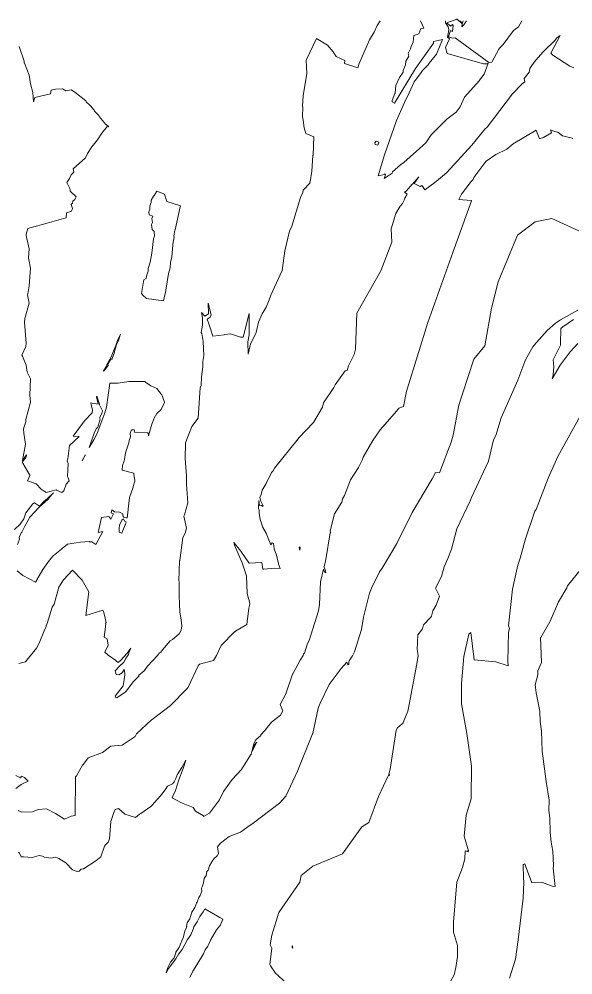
# Model space of a CAD drawing. Header units: metres. Extents: x 808092 to 809616, y 9156899 to 9158040.
# Drawn here: x 808380.4 to 808576.5, y 9157701.1 to 9158039.6 of the extents above; entities that cross this region are included whole.
import ezdxf

# ---------------------------------------------------------------- set-up
doc = ezdxf.new("R2010")
doc.units = ezdxf.units.M
doc.layers.add('C-TOPO-MAJR', color=9, linetype='Continuous')

msp = doc.modelspace()

# ---------------------------------------------------------------- linework, layer by layer
at = {"layer": 'C-TOPO-MAJR', "color": 9, "linetype": 'Continuous', "lineweight": 5}
for points, elevation in [([(808538.79, 9158039), (808537.81, 9158037.49), (808537.12, 9158036.89), (808537.23, 9158037.86), (808535.49, 9158039.53), (808535.27, 9158039.39), (808535.38, 9158039.57), (808531.85, 9158038.27), (808533.15, 9158037.07), (808533.83, 9158037.66), (808534.06, 9158037.3), (808533.84, 9158035.21), (808533.16, 9158035.57), (808532.37, 9158033.24), (808533.89, 9158032.8), (808534.76, 9158032.96), (808546.64, 9158024.18), (808547.72, 9158024.32), (808550.28, 9158028.97), (808550.61, 9158029.4), (808551.79, 9158030.52), (808555.41, 9158035.52), (808557.18, 9158036.83), (808558.44, 9158039)], 2790), ([(808508.21, 9158039), (808507.17, 9158037.25), (808506.05, 9158034.89), (808504.43, 9158032.24), (808500.8, 9158023.88), (808500.31, 9158022.35), (808495.54, 9158023.85), (808495.66, 9158024.88), (808492.63, 9158026.38), (808491.62, 9158027.95), (808489.54, 9158030.38), (808485.67, 9158032.72), (808482.09, 9158025.23), (808482.04, 9158025.04), (808482.21, 9158020.27), (808480.99, 9158012.39), (808480.72, 9158008.74), (808480.81, 9158008.36), (808480.66, 9158005.1), (808480.97, 9158003.75), (808481.34, 9158001.12), (808481.85, 9157999.03), (808484.74, 9157997.89), (808484.45, 9157991.44), (808484.43, 9157991.26), (808484.03, 9157985.69), (808483.4, 9157982), (808483.3, 9157981.8), (808483.29, 9157981.47), (808480.92, 9157978.98), (808480.87, 9157978.15), (808480.02, 9157976.37), (808476.92, 9157966.29), (808476.14, 9157964.42), (808474.48, 9157957.54), (808473.5, 9157950.54), (808469.54, 9157941.8), (808469.32, 9157941.07), (808468.62, 9157939.55), (808467.86, 9157937.51), (808466.39, 9157935.17), (808465.15, 9157932.29), (808464.26, 9157928.65), (808462.25, 9157924.44), (808461.5, 9157920.91), (808461.38, 9157925.29), (808461.86, 9157927.79), (808461.77, 9157930.03), (808461.83, 9157935.29), (808459.75, 9157926.89), (808458.76, 9157926.99), (808455.97, 9157927.91), (808455.27, 9157928.08), (808453.26, 9157927.85), (808452.95, 9157927.75), (808448.98, 9157927.24), (808447.76, 9157931), (808447.49, 9157931.61), (808446.94, 9157933.28), (808447.97, 9157934.04), (808448.32, 9157934.88), (808447.28, 9157939.01), (808447.37, 9157935.22), (808446.08, 9157934.42), (808444.97, 9157935.72), (808445.28, 9157933.8), (808445.33, 9157931.19), (808444.82, 9157928.62), (808445.02, 9157928.19), (808445.56, 9157925.39), (808445.73, 9157920.43), (808445.45, 9157918.35), (808445.45, 9157916.38), (808444.92, 9157912.88), (808444.86, 9157909.8), (808444.49, 9157908.97), (808443.79, 9157898.29), (808441.49, 9157895.31), (808441.48, 9157895.31), (808439.31, 9157889.52), (808439.12, 9157883.97), (808439.65, 9157877.85), (808439.64, 9157874.89), (808440.13, 9157868.24), (808438.92, 9157864.01), (808438.66, 9157863.55), (808439.6, 9157859.34), (808439.13, 9157857.56), (808438.37, 9157856.04), (808437.22, 9157847.86), (808437.2, 9157847.75), (808437.21, 9157847.71), (808436.93, 9157840.7), (808437, 9157840.47), (808437.02, 9157835.04), (808437.19, 9157832.86), (808437.13, 9157831.96), (808437.27, 9157830.12), (808437.24, 9157829.54), (808437.62, 9157827.68), (808437.95, 9157824.69), (808437.73, 9157823.17), (808436.98, 9157821.89), (808434.65, 9157819.87), (808433.82, 9157819.41), (808431.1, 9157816.2), (808430.51, 9157815.36), (808430.04, 9157815.13), (808429.36, 9157814.16), (808425.78, 9157810.42), (808424.68, 9157808.8), (808422.67, 9157807.16), (808422.89, 9157807.05), (808420.88, 9157805.03), (808418.32, 9157801.58), (808417.8, 9157801.16), (808415.4, 9157799.6), (808415.02, 9157799.2), (808414.41, 9157799.44), (808414.44, 9157799.68), (808414.35, 9157799.81), (808417.21, 9157803.45), (808417.48, 9157804.89), (808417.74, 9157807.39), (808417.83, 9157807.93), (808417.58, 9157809.24), (808416.84, 9157808.02), (808415.64, 9157807.35), (808414.72, 9157807.46), (808414.4, 9157808.75), (808415.74, 9157810.33), (808417.4, 9157811.88), (808418.25, 9157813.38), (808419.08, 9157814.54), (808419.19, 9157815.18), (808419.95, 9157816.8), (808418.66, 9157815.07), (808416.33, 9157812.57), (808415.4, 9157811.78), (808414.88, 9157812.18), (808414.62, 9157812.41), (808411.95, 9157814.36), (808410.76, 9157815.4), (808411.84, 9157817.93), (808411.49, 9157820.13), (808410.51, 9157820.75), (808411.09, 9157825.3), (808410.97, 9157825.49), (808411.2, 9157825.91), (808410.4, 9157829.5), (808410.29, 9157829.83), (808410.02, 9157830.29), (808403.97, 9157828.41), (808405, 9157836.73), (808402.63, 9157840.91), (808399.24, 9157844.44), (808396.05, 9157840.95), (808394.46, 9157838.47), (808392.74, 9157832.37), (808392.03, 9157831.34), (808390.34, 9157825.57), (808389.96, 9157824.68), (808389.91, 9157824.34), (808389.5, 9157823.52), (808387.49, 9157818.55), (808386.51, 9157816.84), (808382.62, 9157811.95), (808380.25, 9157811.35)], 2790), ([(808522.46, 9158039), (808523.63, 9158036.42), (808522.67, 9158036.3), (808521.92, 9158034.39), (808520.18, 9158033.71), (808519.93, 9158031.46), (808519.21, 9158029.91), (808519.01, 9158029.07), (808518.13, 9158027.39), (808518.33, 9158026.42), (808517.28, 9158024.65), (808517.18, 9158023.32), (808516.37, 9158021.32), (808516.35, 9158020.82), (808515.09, 9158018.95), (808513.81, 9158016.03), (808513.49, 9158013.36), (808513.41, 9158013.25), (808512.47, 9158010.76), (808512.42, 9158010.71), (808512.47, 9158010.26), (808513.35, 9158009.8), (808520.77, 9158022.11), (808527.13, 9158031.08), (808527.09, 9158031.68), (808530.24, 9158032.39), (808528.2, 9158027.15), (808525.56, 9158023.92), (808525.2, 9158023.4), (808523.23, 9158021.35), (808522.55, 9158020.33), (808520.6, 9158017.81), (808520.28, 9158017.31), (808517.94, 9158012.21), (808517.35, 9158011.15), (808513.98, 9158003.68), (808509.7, 9157991.46), (808507.46, 9157984.12), (808509.8, 9157984.56), (808509.92, 9157984.87), (808510.1, 9157984.47), (808509.61, 9157983.08), (808512.43, 9157984.96), (808512.55, 9157985.43), (808515.37, 9157988), (808516.58, 9157988.79), (808524.39, 9157995.74), (808526.29, 9157998.6), (808531.82, 9158004.15), (808535.09, 9158006.59), (808536.59, 9158008.45), (808537.95, 9158011.64), (808538.14, 9158011.95), (808543.27, 9158017.67), (808543.77, 9158018.46), (808545.02, 9158020.06), (808546.52, 9158023.98), (808546.28, 9158023.68), (808544.78, 9158023.76), (808532, 9158027.35), (808531.33, 9158029.56), (808532.82, 9158032.58), (808532.02, 9158033.21), (808532.51, 9158035.8), (808532.26, 9158036.83), (808531.35, 9158038.22), (808531.31, 9158039)], 2790), ([(808536.42, 9158039), (808537.43, 9158038.19), (808537.55, 9158038.62), (808537.6, 9158039)], 2790), ([(808576.78, 9158022.3), (808575.44, 9158022.96), (808569.33, 9158026.76), (808568.62, 9158027.45), (808571.95, 9158033.78), (808570.61, 9158032.78), (808570.24, 9158032.14), (808565.93, 9158028.04), (808563.35, 9158025.08), (808562.18, 9158023.53), (808561.24, 9158022.08), (808560.93, 9158020.8), (808559.24, 9158018.54), (808559.39, 9158017.34), (808558.34, 9158016.58), (808555.12, 9158013.16), (808546.1, 9158001.28), (808545.31, 9158000.55), (808540.67, 9157994.93), (808531.87, 9157985.29), (808528.04, 9157982.1), (808527.74, 9157981.88), (808527.67, 9157981.79), (808527.55, 9157981.73), (808524, 9157979.14), (808523.25, 9157980.47), (808522.92, 9157980.62), (808522.35, 9157980.25), (808520.24, 9157981.41), (808521.89, 9157983.71), (808519.61, 9157981.14), (808519.53, 9157981.1), (808517.44, 9157978.65), (808516.89, 9157978.28), (808517.73, 9157977.56), (808516.9, 9157976.16), (808516.75, 9157975.44), (808516.09, 9157974.27), (808515.33, 9157973.36), (808513.8, 9157970.72), (808512.12, 9157965.35), (808512.4, 9157960.57), (808508.48, 9157950.47), (808500.01, 9157935.48), (808499.52, 9157922.72), (808499.03, 9157920.75), (808496.97, 9157916.78), (808496.51, 9157915.17), (808495.88, 9157915.02), (808492.23, 9157910.02), (808491.84, 9157909.07), (808488.15, 9157903.74), (808487.77, 9157902.2), (808484.66, 9157896.72), (808479.41, 9157891.26), (808479.21, 9157890.88), (808470.8, 9157880.6), (808470.19, 9157879.45), (808469.76, 9157878.97), (808467.87, 9157875.12), (808466.44, 9157872.73), (808466.06, 9157871.18), (808465.64, 9157870.17), (808465.92, 9157868.86), (808466.82, 9157867.23), (808466.69, 9157867.03), (808466.36, 9157867.33), (808466.2, 9157867.41), (808466.08, 9157867.2), (808465.54, 9157867.36), (808465.25, 9157869.15), (808465.13, 9157866.27), (808465.38, 9157865.71), (808465.41, 9157864.58), (808465.73, 9157862.4), (808466.19, 9157861.13), (808466.51, 9157859.75), (808467.79, 9157857.5), (808469.48, 9157853.45), (808469.97, 9157854.15), (808470.44, 9157853.84), (808470.67, 9157851.96), (808471.51, 9157849.8), (808472.23, 9157846.84), (808472.18, 9157846.56), (808472.83, 9157845.06), (808470.96, 9157845.14), (808467.06, 9157844.74), (808466.67, 9157844.81), (808466.32, 9157847.14), (808461.82, 9157846.9), (808461.76, 9157846.99), (808458.84, 9157851.21), (808456.44, 9157854.18), (808456.68, 9157853.34), (808459.35, 9157847.08), (808460.85, 9157842.41), (808461.08, 9157836.14), (808462.01, 9157832.78), (808462.01, 9157832.37), (808461.7, 9157830.94), (808460.98, 9157825.16), (808456.95, 9157822.81), (808456.77, 9157822.62), (808456.67, 9157822.59), (808451.88, 9157817.78), (808450.22, 9157814.19), (808449.21, 9157812.45), (808444.28, 9157811.17), (808444.1, 9157811), (808443.93, 9157810.79), (808440.25, 9157802.96), (808439.89, 9157802.52), (808433.92, 9157796.52), (808427.46, 9157791.55), (808427.26, 9157791.41), (808421.91, 9157786.49), (808421.43, 9157785.58), (808416.85, 9157782.43), (808412.82, 9157782.06), (808409.88, 9157779.89), (808404.82, 9157778.03), (808403.15, 9157775.79), (808402.8, 9157775.42), (808400.64, 9157771.57), (808400.29, 9157771.2), (808400.24, 9157757.57), (808398.84, 9157757.27), (808396.41, 9157756.21), (808393.22, 9157758.25), (808390.06, 9157759.95), (808387.16, 9157759.73), (808385.1, 9157758.8), (808381.36, 9157758.75), (808380.04, 9157759.37)], 2800), ([(808380.34, 9158029.83), (808382.12, 9158024.69), (808382.2, 9158024.08), (808382.27, 9158024), (808383.87, 9158019.75), (808384.43, 9158016.61), (808385.27, 9158013.56), (808385.47, 9158010.27), (808385.91, 9158011.82), (808391.53, 9158013.05), (808391.67, 9158014.36), (808393.3, 9158014.73), (808395.74, 9158014.9), (808396.92, 9158014.15), (808398.78, 9158014.54), (808400.06, 9158013.72), (808403.97, 9158010.62), (808404.1, 9158010.33), (808405.46, 9158009.07), (808405.63, 9158008.84), (808406.99, 9158007.3), (808407.11, 9158007.02), (808408.59, 9158005.41), (808408.69, 9158005.21), (808408.75, 9158005.05), (808411.07, 9158002.29), (808411.09, 9158002.25), (808411.13, 9158002.19), (808412.13, 9158001.41), (808411.61, 9158001.68), (808409.6, 9157999.15), (808408.08, 9157996.83), (808406.07, 9157994.3), (808404.54, 9157991.98), (808403.83, 9157990.41), (808399.48, 9157986.6), (808399.66, 9157985.99), (808399.69, 9157985.36), (808398.74, 9157984.42), (808398.2, 9157983.13), (808397.31, 9157981.69), (808398.3, 9157979.59), (808398.47, 9157979.12), (808398.39, 9157978.67), (808400.58, 9157976.59), (808400.07, 9157975.67), (808399.36, 9157975.12), (808399.26, 9157974.39), (808398.82, 9157973.95), (808399.21, 9157972.55), (808398.92, 9157971.56), (808397.1, 9157970.97), (808397.08, 9157969.24), (808396.87, 9157969.2), (808391.17, 9157967.58), (808391.15, 9157967.56), (808391.09, 9157967.57), (808383.47, 9157965.41), (808383.43, 9157965.41), (808382.84, 9157963.42), (808382.8, 9157962.99), (808383.87, 9157958.2), (808383.68, 9157955.08), (808383.85, 9157954.48), (808384.41, 9157951.35), (808383.87, 9157945.09), (808383.41, 9157942.32), (808383.3, 9157941.95), (808383.87, 9157939), (808382.39, 9157933.58), (808382.27, 9157932.31), (808382.84, 9157924.78), (808382.74, 9157923.58), (808381.34, 9157920.54), (808381.5, 9157920.24), (808382.88, 9157917.02), (808383.22, 9157914.49), (808384.42, 9157912.2), (808384.16, 9157906.45), (808384.37, 9157903.93), (808382.79, 9157897.83), (808382.72, 9157896.95), (808381.96, 9157894.45), (808382, 9157892.92), (808382.67, 9157889.03), (808381.56, 9157883.26), (808382.92, 9157885.3), (808382.95, 9157885.04), (808382.73, 9157884.28), (808381.47, 9157882.72), (808381.68, 9157882.27), (808384.13, 9157878.09), (808384.15, 9157878), (808383.29, 9157876.04), (808386.45, 9157874.96), (808388.17, 9157873.07), (808389.92, 9157871.94), (808393.47, 9157872.87), (808393.65, 9157872.8), (808395.48, 9157871.89), (808396.18, 9157872.53), (808397.04, 9157874.9), (808398.05, 9157876.07), (808397.73, 9157877.1), (808397.48, 9157877.57), (808397.68, 9157882.17), (808397.42, 9157883.11), (808397.6, 9157883.85), (808398.2, 9157888.61), (808401.65, 9157891.76), (808399.54, 9157891.9), (808403.51, 9157897.27), (808406.21, 9157900.18), (808406.39, 9157901.18), (808405.89, 9157903.03), (808405.77, 9157903.72), (808406.23, 9157903.58), (808408.4, 9157903.18), (808407.79, 9157905.78), (808407.82, 9157905.88), (808407.94, 9157905.92), (808407.96, 9157905.84), (808407.99, 9157905.72), (808408.83, 9157903.22), (808408.84, 9157902.92), (808409.89, 9157900.82), (808409.71, 9157899.91), (808408.83, 9157898.39), (808409.12, 9157897.87), (808408.23, 9157895.12), (808407.64, 9157894.53), (808406.89, 9157892.96), (808406.71, 9157892.18), (808405.15, 9157887.88), (808406.86, 9157890.56), (808407.86, 9157892.54), (808410.75, 9157900.16), (808411.27, 9157902.14), (808412.47, 9157910.63), (808415.47, 9157910.65), (808419.23, 9157911.19), (808425.04, 9157911.28), (808425.08, 9157911.05), (808427.05, 9157909.7), (808429.17, 9157908.79), (808430.8, 9157906.62), (808430.88, 9157906.53), (808430.87, 9157906.48), (808431.89, 9157903.95), (808431.85, 9157903.82), (808430.61, 9157901.35), (808429.1, 9157899.89), (808428.23, 9157898.22), (808427.35, 9157896.11), (808426.17, 9157891.96), (808426.04, 9157893.01), (808425.74, 9157893.01), (808422.34, 9157893.31), (808421.35, 9157893.22), (808421.15, 9157894.13), (808420.13, 9157894.17), (808419.74, 9157892.93), (808419.75, 9157891.6), (808419.3, 9157890.32), (808419.23, 9157889.53), (808418, 9157886), (808417.72, 9157883.6), (808417.61, 9157883.19), (808416.98, 9157881.51), (808416.85, 9157879.8), (808421.03, 9157878.75), (808421.04, 9157878.33), (808421.28, 9157876.25), (808421.29, 9157875.92), (808420.76, 9157874.02), (808420.76, 9157873.79), (808419.49, 9157870.12), (808419.47, 9157869.93), (808419.22, 9157868.13), (808418.8, 9157863.83), (808418.63, 9157863), (808418.39, 9157862.98), (808418.24, 9157863), (808417.41, 9157863.17), (808417.14, 9157863.7), (808417.1, 9157864.36), (808415.94, 9157864.92), (808414.13, 9157865.08), (808413.15, 9157865.84), (808412.98, 9157864.77), (808413.83, 9157864.38), (808412.82, 9157862.51), (808412.1, 9157863.46), (808409.49, 9157863.07), (808408.33, 9157857.75), (808410.02, 9157858.12), (808407.55, 9157853.57), (808406.14, 9157854.44), (808405.31, 9157854.47), (808405.17, 9157854.53), (808402.07, 9157854.32), (808397.55, 9157853.66), (808397.38, 9157853.49), (808395.71, 9157852.27), (808395.42, 9157851.91), (808392.43, 9157849.5), (808391.13, 9157848.01), (808388.75, 9157844.64), (808386.6, 9157840.95), (808386.6, 9157840.94), (808386.11, 9157840.14), (808381.71, 9157842.52), (808379.69, 9157844.17)], 2780), ([(808576.5, 9157997.31), (808576.19, 9157997.43), (808572.82, 9157998.26), (808571.09, 9157999.56), (808569.99, 9157999.82), (808568.55, 9158000.39), (808568.92, 9157999.34), (808566.11, 9157997.61), (808564.69, 9157997.23), (808563.51, 9158000.25), (808555.32, 9157995.41), (808553.04, 9157993.49), (808549.14, 9157991.58), (808545.8, 9157989.22), (808545.28, 9157988.65), (808541.36, 9157983.48), (808541.11, 9157982.83), (808540.44, 9157982.11), (808536.99, 9157977.59), (808536.05, 9157975.7), (808540.5, 9157975.28), (808540.52, 9157975.28), (808540.53, 9157975.28), (808540.53, 9157975.23), (808533.97, 9157956.92), (808525.12, 9157932.16), (808525.12, 9157932.16), (808525.12, 9157932.16), (808517.73, 9157908.48), (808517.52, 9157907.81), (808516.52, 9157902.35), (808514.77, 9157901.82), (808514.06, 9157900.86), (808508.16, 9157894.1), (808505.57, 9157890.36), (808502.14, 9157884.5), (808501.84, 9157883.4), (808500.52, 9157880.83), (808497.68, 9157876.4), (808495.56, 9157870.84), (808494.92, 9157869.64), (808494.65, 9157868.55), (808492.08, 9157864.4), (808490.54, 9157858.35), (808490.59, 9157857.72), (808490.47, 9157857.64), (808489.01, 9157848.19), (808488.36, 9157845.58), (808488.39, 9157845.44), (808488.81, 9157844.24), (808488.93, 9157843.53), (808488.76, 9157843.72), (808488.65, 9157843.56), (808488.29, 9157844.48), (808488.17, 9157844.65), (808488.13, 9157844.75), (808487.08, 9157840.3), (808486.74, 9157832.22), (808486.38, 9157830.06), (808483.02, 9157819.52), (808482.43, 9157818.5), (808481.43, 9157815.08), (808481.12, 9157814.83), (808480.97, 9157814.16), (808479.87, 9157812.59), (808477.24, 9157807.77), (808477.14, 9157807.56), (808474.78, 9157800.63), (808472.86, 9157796.86), (808473.74, 9157794.58), (808472.9, 9157793.14), (808469.72, 9157790.6), (808467.37, 9157787.66), (808465.91, 9157786.15), (808465.96, 9157785.91), (808464.23, 9157784.38), (808463.59, 9157783.27), (808463.51, 9157783.05), (808462.5, 9157779.24), (808462.46, 9157779.16), (808459.11, 9157773.9), (808455.76, 9157770.3), (808452.74, 9157766.03), (808451.29, 9157763.06), (808447.79, 9157758.43), (808445.71, 9157757.22), (808445.7, 9157757.38), (808442.83, 9157759.12), (808441.98, 9157760.33), (808437.92, 9157762.03), (808434.5, 9157763.76), (808434.85, 9157764.4), (808435.73, 9157766.4), (808436.87, 9157770.18), (808438.5, 9157774.2), (808439.35, 9157777.15), (808437.97, 9157774.56), (808436.32, 9157771.99), (808435.81, 9157770.63), (808435.27, 9157769.53), (808434.73, 9157768.78), (808432.95, 9157767.98), (808432.13, 9157766.64), (808430.43, 9157764.49), (808428.17, 9157762.06), (808427.58, 9157761.31), (808426.96, 9157760.78), (808423.5, 9157758.32), (808423.03, 9157758.05), (808422.28, 9157757.49), (808421.59, 9157756.87), (808417.84, 9157757.99), (808415.53, 9157759.99), (808414.39, 9157759.63), (808413.91, 9157758.59), (808412.84, 9157755.38), (808412.38, 9157749.25), (808411.84, 9157748.14), (808411, 9157747.14), (808410.63, 9157746.65), (808409.31, 9157742.96), (808407.57, 9157741.53), (808403.13, 9157738.67), (808402.34, 9157738.53), (808401.62, 9157737.9), (808400.95, 9157737.72), (808399.22, 9157738.28), (808396.88, 9157740.77), (808394.46, 9157742.3), (808393.3, 9157742.8), (808391.57, 9157742.44), (808389.39, 9157742.75), (808388.6, 9157743.21), (808387.43, 9157743.36), (808385, 9157742.67), (808381.87, 9157742.92), (808381.13, 9157742.88), (808380.52, 9157744.26), (808380.19, 9157744.63)], 2810), ([(808578.58, 9157964.62), (808569, 9157968.92), (808563.08, 9157967.75), (808556.84, 9157963.11), (808549.95, 9157946.58), (808547.68, 9157937.17), (808545.25, 9157923.92), (808541.44, 9157919.1), (808537.33, 9157906.85), (808536.05, 9157902.82), (808534.12, 9157892.26), (808533.39, 9157889.76), (808529.23, 9157878.91), (808527.84, 9157879.04), (808526.64, 9157876.73), (808519.51, 9157864.9), (808514.13, 9157853.84), (808508.98, 9157845.16), (808507.93, 9157843.79), (808505.1, 9157838.05), (808504.45, 9157836.23), (808502.3, 9157827.81), (808501.66, 9157823.47), (808499.17, 9157815.57), (808498.42, 9157814.09), (808498.09, 9157813.64), (808497.73, 9157813), (808497.22, 9157812.38), (808497.11, 9157812.14), (808497.1, 9157811.19), (808496.9, 9157810.92), (808496.7, 9157811.21), (808496.41, 9157811.83), (808494.4, 9157809.63), (808490.16, 9157804), (808486.94, 9157797.35), (808486.22, 9157795.53), (808484.34, 9157786.64), (808484.26, 9157786.49), (808479, 9157773.21), (808474.85, 9157764.37), (808472.57, 9157761.95), (808462.8, 9157754.49), (808462.15, 9157754.18), (808458.73, 9157751.6), (808454.72, 9157750.1), (808451.72, 9157747.78), (808450.58, 9157746.42), (808451.01, 9157744.08), (808450.48, 9157743.29), (808449.49, 9157742.33), (808448.59, 9157741.11), (808447.78, 9157739.75), (808447.26, 9157738.21), (808446.87, 9157737.75), (808446.56, 9157736.22), (808446.23, 9157735.78), (808445.94, 9157735.24), (808445.68, 9157733.77), (808445.23, 9157732.29), (808444.91, 9157731.83), (808445.04, 9157730.81), (808444.47, 9157729.21), (808444.19, 9157728.88), (808443.96, 9157728.52), (808443.37, 9157726.92), (808443.17, 9157726.57), (808442.55, 9157725.01), (808441.79, 9157723.64), (808441.57, 9157723.34), (808440.76, 9157720.98), (808439.87, 9157719.52), (808439.63, 9157718.28), (808439.77, 9157718.17), (808439.07, 9157716.61), (808438.89, 9157716.27), (808438.52, 9157714.57), (808437.8, 9157712.57), (808437.64, 9157712.4), (808436.99, 9157710.83), (808436.9, 9157710.64), (808435.9, 9157709.15), (808435.82, 9157708.95), (808435.23, 9157707.2), (808435.16, 9157707.07), (808434, 9157705.57), (808432.95, 9157703.51), (808432.92, 9157703.43), (808432.49, 9157701.81), (808433.27, 9157703.37), (808435.8, 9157706.79), (808436.83, 9157708.49), (808438.08, 9157710.08), (808440.04, 9157713.67), (808441.21, 9157715.35), (808441.98, 9157717.3), (808442.2, 9157718.14), (808443.4, 9157719.85), (808444.35, 9157721.81), (808445.55, 9157723.41), (808446.15, 9157724.47), (808451.49, 9157721.38), (808452.55, 9157720.89), (808452.56, 9157720.89), (808451.65, 9157718.81), (808451.48, 9157718.5), (808450.24, 9157717.03), (808448.15, 9157713.41), (808447.6, 9157711.94), (808447.21, 9157711.28), (808446.26, 9157709.94), (808445.63, 9157708.56), (808443.3, 9157704.62), (808441.83, 9157702.45), (808440.79, 9157700.23)], 2820), ([(808475.04, 9157698.17), (808471.17, 9157701.72), (808469.33, 9157704.28), (808469.15, 9157704.84), (808469.8, 9157710.62), (808469.23, 9157711.8), (808469.81, 9157715.17), (808472.34, 9157723.15), (808479.71, 9157733.9), (808480.27, 9157736.34), (808484.39, 9157739.65), (808494.9, 9157744), (808501.72, 9157753.52), (808504.23, 9157755.09), (808507.66, 9157764.31), (808511.22, 9157771.81), (808511.45, 9157771.67), (808511.57, 9157771.81), (808511.23, 9157772.17), (808511.73, 9157773.93), (808513.83, 9157787.73), (808514.37, 9157788.65), (808516.04, 9157789.98), (808516.31, 9157790.24), (808516.39, 9157790.45), (808518.01, 9157794.48), (808518.52, 9157796.83), (808521.15, 9157811.32), (808521.67, 9157814.18), (808521.3, 9157816.3), (808521.56, 9157821.55), (808523.23, 9157823.67), (808523.52, 9157825.13), (808526.13, 9157827.76), (808526.35, 9157828.15), (808526.9, 9157830.02), (808527.99, 9157832), (808529.24, 9157835.22), (808527.76, 9157838.05), (808529.95, 9157842.16), (808530.92, 9157845.58), (808532.22, 9157848.52), (808533.43, 9157851.84), (808535.42, 9157859.06), (808540.18, 9157869.19), (808540.51, 9157870.11), (808546.63, 9157883.04), (808548.3, 9157890.6), (808549.23, 9157892.12), (808551.11, 9157898.35), (808556.99, 9157911.69), (808559.43, 9157918.35), (808559.79, 9157919.1), (808562.29, 9157923.46), (808562.65, 9157923.97), (808567.33, 9157929.32), (808570.26, 9157931.87), (808572.06, 9157933.11), (808578.16, 9157936.45)], 2830), ([(808576.7, 9157933.25), (808572.89, 9157930.61), (808572.16, 9157929.97), (808572.09, 9157924.58), (808572.04, 9157924.06), (808569.43, 9157918.89), (808569.73, 9157916.54), (808569.49, 9157913.58), (808569.18, 9157912.15), (808571.91, 9157917.08), (808575.47, 9157921.7), (808578.27, 9157924.66)], 2830), ([(808579.79, 9157900.24), (808571.18, 9157884.69), (808567.68, 9157877.06), (808563.45, 9157865.92), (808562.95, 9157865.29), (808559.65, 9157855.47), (808557.85, 9157848.69), (808556.98, 9157846.18), (808555.12, 9157837.75), (808553.69, 9157824.73), (808554.02, 9157823.73), (808553.69, 9157822.49), (808553.4, 9157812.08), (808553.52, 9157810.54), (808549.21, 9157812.02), (808541.56, 9157812.65), (808540.35, 9157822.32), (808540.35, 9157822.32), (808539.62, 9157821.75), (808537.8, 9157813.83), (808536.96, 9157804.25), (808537.07, 9157797.12), (808538.9, 9157786.63), (808540.54, 9157775), (808540.46, 9157763.86), (808540.41, 9157763.42), (808538.64, 9157757.66), (808537.99, 9157750.18), (808539.09, 9157746.2), (808539.45, 9157745.17), (808539.2, 9157745.1), (808539.44, 9157744.7), (808539.05, 9157744.99), (808539.03, 9157744.85), (808538.27, 9157745.04), (808538.18, 9157742.17), (808537.34, 9157739.12), (808535.36, 9157733.92), (808534.21, 9157719.87), (808534.2, 9157716.24), (808535.65, 9157711.47), (808535.59, 9157707.63), (808535.07, 9157703.76), (808534.37, 9157701.14), (808533.15, 9157698.78)], 2840), ([(808379.79, 9157853.54), (808380.51, 9157855.39), (808380.32, 9157855.97), (808381.1, 9157857.65), (808381.27, 9157857.86), (808382.25, 9157859.83), (808382.38, 9157859.97), (808383.39, 9157861.93), (808384.2, 9157863.21), (808387.33, 9157866.65), (808390.63, 9157869.56), (808391.91, 9157871.22), (808392.54, 9157871.85), (808390.38, 9157869.81), (808389.07, 9157868.78), (808387.52, 9157867.15), (808385.85, 9157868.26), (808385.21, 9157867.88), (808382.68, 9157864.72), (808382.04, 9157862.65), (808380.71, 9157860.7), (808378.68, 9157858.86)], 2780), ([(808579.97, 9157845.57), (808574.58, 9157838.93), (808574.34, 9157838.23), (808571.37, 9157833.16), (808568.37, 9157826.34), (808568.33, 9157826.19), (808565.06, 9157820.64), (808565.03, 9157820.54), (808565.29, 9157811.79), (808564.09, 9157808.77), (808564.02, 9157807.39), (808563.14, 9157803.86), (808563.45, 9157801.04), (808564.79, 9157794.47), (808564.89, 9157790.87), (808565.4, 9157787.38), (808565.62, 9157780.38), (808567, 9157769.62), (808568.12, 9157763.04), (808567.96, 9157759.29), (808568.25, 9157756.75), (808568.39, 9157751.55), (808568.78, 9157748.07), (808569.06, 9157746.87), (808569.38, 9157744.92), (808569.54, 9157739.9), (808569.44, 9157738.87), (808570.19, 9157732.4), (808569.13, 9157732.51), (808565.65, 9157733.85), (808561.97, 9157733.73), (808559.74, 9157739.73), (808559.41, 9157740.45), (808559.01, 9157740.23), (808558.91, 9157740.09), (808558.92, 9157735.34), (808559.06, 9157734.05), (808558.88, 9157728.24), (808557.06, 9157713.49), (808556.18, 9157706.66), (808554.05, 9157699.98)], 2850), ([(808379.17, 9157767.13), (808381.14, 9157768.51), (808383.52, 9157769.72), (808382.25, 9157770.99), (808381.23, 9157771.43), (808380.8, 9157770.94), (808379.2, 9157771.76)], 2800)]:
    msp.add_lwpolyline(points, dxfattribs=dict(at, elevation=elevation))
for points, elevation in [([(808507.39, 9157994.9), (808507.76, 9157995.98), (808506.81, 9157996.3), (808506.29, 9157995.72), (808506.3, 9157995.61), (808506.45, 9157995.22), (808507.39, 9157994.9)], 2790), ([(808431.45, 9157939.75), (808432.33, 9157943.41), (808432.28, 9157943.53), (808433.23, 9157949.54), (808433.83, 9157951.53), (808433.98, 9157953.43), (808434.42, 9157955.41), (808434.75, 9157959.55), (808434.75, 9157959.84), (808435.22, 9157962.43), (808435.16, 9157962.8), (808435.55, 9157964.75), (808435.64, 9157964.94), (808437.38, 9157973.04), (808437.38, 9157973.05), (808437.39, 9157973.07), (808437.48, 9157973.5), (808432.68, 9157974.93), (808431.87, 9157977.57), (808429.08, 9157978.66), (808428.29, 9157977.27), (808427.97, 9157976.91), (808427.15, 9157975.49), (808427.18, 9157974.63), (808426.62, 9157973.39), (808426.63, 9157972.28), (808426.26, 9157971.3), (808426.4, 9157970.21), (808427.67, 9157969.8), (808427.33, 9157968.92), (808427.54, 9157967.54), (808427.23, 9157966.81), (808427.49, 9157965.07), (808428.23, 9157964.33), (808428.29, 9157962.68), (808427.98, 9157961.71), (808427.33, 9157956.64), (808426.73, 9157953.45), (808426.08, 9157951.31), (808426.1, 9157950.91), (808426.02, 9157950.3), (808425.49, 9157948.53), (808425.31, 9157947.72), (808424.57, 9157947.19), (808424.37, 9157946.69), (808423.73, 9157942.38), (808424.14, 9157941.87), (808425.51, 9157940.59), (808431.45, 9157939.75)], 2780), ([(808416.11, 9157927.77), (808416.12, 9157927.78), (808416.21, 9157928.06), (808416.1, 9157927.8), (808416.09, 9157927.78), (808415.32, 9157926.1), (808414.66, 9157923.97), (808412.66, 9157919.14), (808411.44, 9157917.13), (808411.3, 9157916.72), (808410.25, 9157915), (808410.3, 9157914.93), (808410.65, 9157915.23), (808411.86, 9157916.86), (808411.83, 9157917.41), (808412.84, 9157919.19), (808413.37, 9157919.13), (808413.36, 9157919.44), (808414.19, 9157921.59), (808414.19, 9157921.88), (808414.7, 9157923.93), (808414.7, 9157923.95), (808415.52, 9157925.7), (808416.11, 9157927.77)], 2780), ([(808403.83, 9157885.29), (808403.74, 9157885.13), (808403.71, 9157885.1), (808402.69, 9157883.31), (808402.78, 9157883.42), (808403.76, 9157885.13), (808403.83, 9157885.29)], 2780), ([(808417.97, 9157860.5), (808417.99, 9157860.59), (808418.26, 9157861.55), (808417.82, 9157861.68), (808417.28, 9157862.63), (808416.79, 9157862.13), (808415.9, 9157860.36), (808415.78, 9157859.15), (808415.79, 9157857.85), (808416.72, 9157857.49), (808417.13, 9157858.49), (808417.13, 9157858.52), (808417.97, 9157860.5)], 2780), ([(808479.56, 9157852.5), (808479.54, 9157852.5), (808479.53, 9157852.48), (808479.51, 9157852.43), (808479.55, 9157852.34), (808479.76, 9157851.53), (808479.84, 9157852.34), (808479.81, 9157852.66), (808479.56, 9157852.5)], 2800), ([(808463.57, 9157782.52), (808462.9, 9157780.35), (808464.53, 9157783.51), (808463.57, 9157782.52)], 2810), ([(808477.19, 9157710.97), (808477.25, 9157711.1), (808477.01, 9157711.38), (808477, 9157710.79), (808477.27, 9157710.62), (808477.19, 9157710.97)], 2830)]:
    msp.add_lwpolyline(points, close=True, dxfattribs=dict(at, elevation=elevation))

doc.saveas('drawing.dxf')
